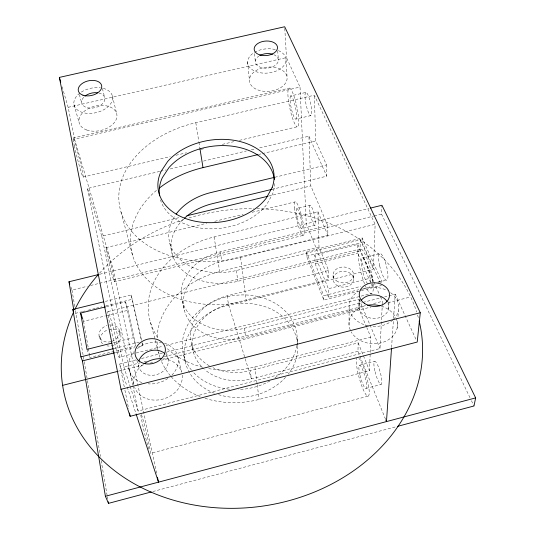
<?xml version="1.0" encoding="UTF-8"?>
<svg xmlns="http://www.w3.org/2000/svg" width="535" height="535" viewBox="0 0 535 535"><rect width="100%" height="100%" fill="white"/><g stroke="black" fill="none" stroke-linecap="round" stroke-linejoin="round"><path stroke-width="0.4" stroke-dasharray="2.67 2.01" d="M349.027 324.832L349.154 307.491M353.608 278.748L353.662 274.468M362.757 288.693L372.313 286.285L357.681 253.202L357.835 244.408L314.834 255.061L315.148 263.768L328.53 297.32L358.778 289.696M385.541 419.266L357.982 351.321L358.156 342.868L250.246 370.635A48.103 38.995 -8.5 0 1 212.95 367.692M366.615 327.173L358.858 308.782L359.059 299.252L244.381 328.269A51.019 39.851 -8.4 0 1 194.9 319.509A51.019 39.851 -8.4 0 1 183.819 280.434L189.43 270.85A51.019 39.851 -8.4 0 1 220.306 251.878L327.714 225.556L310.842 185.899L308.942 136.204L258.652 148.075M373.637 281.477L360.048 250.962L360.276 239.867L236.376 270.509A54.985 40.74 -8.4 0 1 180.208 259.488A54.985 40.74 -8.4 0 1 175.179 215.465M359.032 307.123L359.179 299.894M380.425 283.216L362.028 242.388L362.128 237.961L306.334 251.744L306.542 256.125L323.822 300.021L358.236 291.334M372.313 286.285L372.46 282.333M372.487 281.544L372.641 277.598L357.835 244.408M205.032 398.281A82.076 66.607 -8.5 0 0 258.017 399.705L369.524 370.695L370.815 337.137L366.936 327.942M156.447 190.413A93.846 69.624 -8.4 0 0 142.631 274.335A93.846 69.624 -8.4 0 0 244.95 301.225L373.417 269.058L375.135 224.299L314.333 95.217L195.803 122.729A98.988 70.426 -8.3 0 0 121.231 212.736A98.988 70.426 -8.3 0 0 239.185 257.75L375.135 224.299M470.004 397.699L381.549 214.127L381.916 206.082M381.595 282.574L381.669 281.116L362.128 237.961M130.239 386.624L138.144 411.02L380.01 348.526L382.298 304.629M382.344 303.8L382.471 301.312L380.097 295.975M388.564 309.09L389.052 301.038M391.56 347.483L393.506 319.174M393.559 318.338L395.218 294.197L384.712 296.858M397.124 328.182L397.739 319.897M397.986 316.58L398.421 310.775M290.652 95.959L290.251 96.688A11.884 2.167 77.8 0 0 291.722 110.17A11.884 2.167 77.8 0 0 295.935 119.084L310.949 115.573L311.423 114.905A11.864 2.347 77.9 0 0 310.139 101.302A11.864 2.347 77.9 0 0 305.712 92.468L290.652 95.959A11.884 2.167 77.8 0 1 294.919 104.84A11.884 2.167 77.8 0 1 296.363 118.422L295.935 119.084M305.712 92.468L305.258 93.21A11.864 2.347 77.9 0 0 306.575 106.706A11.864 2.347 77.9 0 0 310.949 115.573M296.945 208.523L296.564 208.851A10.359 1.699 76.5 0 0 297.814 219.731A10.359 1.699 76.5 0 0 301.586 228.679L315.249 225.161A10.346 1.846 76.5 0 0 314.145 214.207A10.346 1.846 76.5 0 0 310.206 205.306L296.945 208.523A10.359 1.699 76.5 0 1 300.757 217.471A10.359 1.699 76.5 0 1 301.981 228.412L301.586 228.679M310.206 205.306L309.792 205.634A10.346 1.846 76.5 0 0 310.915 216.541A10.346 1.846 76.5 0 0 314.814 225.436M208.697 368.582A85.981 67.791 -8.4 0 0 253.71 367.231L370.815 337.137M152.863 491.538L395.726 426.83M365.94 388.43L381.127 384.458M367.893 396.228L150.462 453.352A20.497 0.963 76.5 0 0 146.951 434.875A20.497 0.963 76.5 0 0 141.166 413.983M359.446 365.251L374.58 361.326M357.982 351.321L251.383 378.834A47.535 38.814 -8.5 0 1 204.811 369.698M124.26 386.905L119.666 364.027L136.639 359.727M141.487 358.504L162.493 353.174M166.532 352.15L362.088 302.589M362.897 302.389L381.482 297.681M159.697 171.427L87.506 188.46L123.866 366.95L140.03 362.85M144.069 361.82L147.306 361.005M164.272 356.698L365.499 305.619M373.584 303.572L382.471 301.312M327.714 225.556L327.901 235.346L221.798 261.454A50.384 39.684 -8.4 0 0 191.316 280.313L185.792 289.856A50.384 39.684 -8.4 0 0 196.793 328.757A50.384 39.684 -8.4 0 0 245.659 337.531L358.858 308.782M118.456 371.183L145.166 364.395M150.021 363.158L153.264 362.335M161.356 360.282L371.009 307.01M388.009 302.69L410.673 296.932M113.367 342.741L133.355 337.719L135.796 345.904L89.96 357.46L88.877 354.518M328.53 297.32L328.356 288.719L372.641 277.598M114.075 348.499L139.174 342.179M323.822 300.021L323.708 295.715L360.737 286.385M377.643 282.132L381.669 281.116M378.258 282.206L387.046 279.992M115.42 352.585L134.74 347.717M138.759 346.7L142.785 345.684L142.236 343.236M361.439 290.532L381.448 285.483M119.111 357.286A23.587 1.311 76.2 0 0 112.103 323.581A23.587 1.311 76.2 0 0 109.448 322.297A23.587 1.311 76.2 0 0 119.111 357.286L135.301 353.194M136.111 352.993L162.834 346.239M166.071 345.416L371.725 293.434M209.192 365.739A48.103 38.995 -8.5 0 1 191.604 327.507A48.103 38.995 -8.5 0 1 227.141 295.815L328.584 270.509L319.027 247.11L317.93 211.693L214.114 236.972A85.981 67.791 -8.4 0 0 158.179 338.2M328.584 270.509L328.757 279.257L228.465 304.368A47.535 38.814 -8.5 0 0 203.541 368.568M106.311 306.695L125.591 301.927L128.039 310.267L135.796 345.904M108.077 311.551L359.68 249.116M183.157 219.464A54.249 40.6 -8.4 0 0 179.439 267.219A54.249 40.6 -8.4 0 0 237.874 281.303L360.048 250.962M83.039 319.816L83.574 321.314L105.402 315.891M106.211 315.69L128.039 310.267M315.148 263.768L357.681 253.202M362.683 257.837L380.258 253.463M319.027 247.11L219.671 271.646A82.076 66.607 -8.5 0 0 157.049 338.187M105.275 301.432L131.209 295.026L142.056 342.427M75.201 313.396L81.641 311.805M82.45 311.604L87.285 310.407M88.088 310.206L95.337 308.414M96.146 308.213L101.784 306.816M105.816 305.819L132.399 299.239M306.542 256.125L362.028 242.388M99.798 274.234L368.983 208.443M70.887 287.041L71.971 290.057L87.365 286.278M90.609 285.483L98.714 283.496M99.523 283.296L373.443 216.113M374.253 215.913L381.549 214.127M114.376 281.758A17.581 0.729 76 0 0 108.732 256.365A17.581 0.729 76 0 0 107.328 255.964A17.581 0.729 76 0 0 114.376 281.758L303.419 235.353M87.506 188.46L101.79 236.249L180.389 217.317M268.71 196.044L310.842 185.899M105.943 247.658L206.617 223.289M214.742 221.323L243.157 214.448M252.085 212.288L295.119 201.876M274.856 177.259L326.531 164.9L315.744 140.952L314.333 95.217M271.793 189.39L326.751 176.182L326.531 164.9M160.507 171.233L166.184 169.896M170.244 168.94L200.25 161.858M203.501 161.088L246.488 150.944M251.356 149.8L255.409 148.837M258.325 154.535L261.561 153.772M262.371 153.578L315.744 140.952M83.159 177.045L170.237 156.601M175.928 155.264L186.508 152.776M201.16 149.339L203.601 148.77M222.313 144.37L233.708 141.695M239.406 140.357L297.179 126.795A19.808 3.611 77.8 0 0 294.845 98.801A19.808 3.611 77.8 0 0 288.044 96.768A19.808 3.611 77.8 0 0 297.179 126.795M73.054 138.023L289.382 88.088M62.14 86.851L68.152 107.321L74.539 139.154L300.028 87.065L306.254 223.777L328.757 279.257M68.152 107.321L286.479 57.579L300.028 87.065M471.455 400.708L473.99 405.978M395.218 294.197L416.524 340.561M360.276 239.867L373.417 269.058M308.942 136.204L326.751 176.182M373.978 282.239L379.756 295.213M359.059 299.252L369.692 324.27M370.019 325.026L380.01 348.526M317.93 211.693L327.901 235.346M358.156 342.868L369.524 370.695M314.834 255.061L328.356 288.719M306.334 251.744L323.708 295.715M86.978 349.368L88.603 353.782M99.069 336.02L100.46 340.053M119.666 364.027L126.969 386.23M127.23 387.019L135.83 413.18M123.866 366.95L129.985 385.835M128.828 368.842L134.004 385.146A24.67 20.33 -17.3 0 1 142.256 365.084M119.586 330.884L120.856 334.937M136.826 360.282L138.659 366.341M74.539 139.154L113.654 270.85L156.601 473.181M74.004 104.713L79.093 122.462M141.996 342.942L142.785 345.684M79.367 94.555L81.701 102.961M121.024 212.061L132.673 255.676M150.502 322.391L158.039 350.612M158.26 351.421L159.336 355.454M166.479 352.772L168.037 358.878M102.406 88.516L104.726 97.718M112.377 95.979L116.724 113.821M177.794 356.397L181.586 372.139A24.67 20.33 -17.3 0 0 162.794 358.691M183.579 354.631L185.451 362.71M131.209 295.026L141.427 340.768M125.591 301.927L133.355 337.719M169.782 243.071L172.13 253.898M182.361 301.105L184.381 310.434M191.624 343.844L193.423 352.137M101.79 236.249L132.707 384.886M132.881 385.702L138.144 411.02M124.916 390.169L128.688 408.961M83.574 321.314L88.221 347.603M88.369 348.425L89.96 357.46M71.971 290.057L74.933 307.351M75.495 310.641L84.095 360.884M84.236 361.707L87.339 379.823M87.479 380.646L100.453 456.415M101.155 460.535L107.221 495.945M107.361 496.774L107.782 499.242M195.803 122.729L198.813 141.501M198.946 142.323L199.863 148.035M214.114 236.972L219.671 271.646M220.306 251.878L221.798 261.454M227.141 295.815L228.465 304.368L251.383 378.834L250.246 370.635M236.376 270.509L237.874 281.303M244.381 328.269L245.659 337.531M240.549 257.422L246.234 300.884M254.881 366.93L257.114 383.976M257.221 384.792L259.127 399.398M247.625 61.926L249.397 80.116M254.586 53.654L255.289 61.478M297.206 338.408L297.748 346.667M277.718 50.711L278.347 60.141M284.787 28.415L286.479 57.579M286.051 59.693L287.121 77.983A18.912 12.131 -5.4 0 1 259.067 90.335A18.912 12.131 -5.4 0 1 258.592 69.296A18.912 12.131 -5.4 0 1 287.121 77.983M333.071 275.291L333.131 279.564M214.328 393.171A56.964 46.839 -8.5 0 1 191.804 329.319A56.964 46.839 -8.5 0 1 270.904 309.023A56.964 46.839 -8.5 0 1 288.238 374.212M285.59 377.356A56.964 46.839 -8.5 0 1 218.186 394.536M109.073 329.413A10.539 8.266 -18.8 0 1 120.937 337.204A10.539 8.266 -18.8 0 1 106.933 345.871M102.606 343.798A10.539 8.266 -18.8 0 1 108.418 329.593M191.436 370.08A57.633 47.067 -8.5 0 1 226.733 296.878A57.633 47.067 -8.5 0 1 296.871 344.634M296.758 345.423A57.633 47.067 -8.5 0 1 274.87 377.917M269.881 380.994A57.633 47.067 -8.5 0 1 238.51 389.527M229.515 389.219A57.633 47.067 -8.5 0 1 191.958 370.715M110.431 324.966A10.6 8.286 -18.7 0 1 119.706 331.747A10.6 8.286 -18.7 0 1 111.621 341.477M110.952 341.664A10.6 8.286 -18.7 0 1 99.135 336.341A10.6 8.286 -18.7 0 1 107.08 325.534M99.59 273.124A181.325 149.084 -8.5 0 1 184.508 219.35M188.935 217.959A181.325 149.084 -8.5 0 1 253.837 208.596M256.927 208.643A181.325 149.084 -8.5 0 1 416.645 312.025M417.561 314.995A181.325 149.084 -8.5 0 1 418.604 318.74M202.571 367.224A85.981 67.791 -8.4 0 1 167.328 348.68M200.204 396.575A82.076 66.607 -8.5 0 1 170.852 376.299M170.364 375.724A82.076 66.607 -8.5 0 1 160.721 359.473M159.985 357.474A82.076 66.607 -8.5 0 1 158.427 352.05M157.865 349.302A82.076 66.607 -8.5 0 1 157.029 340.273M148.79 449.206A20.497 0.963 76.5 0 1 147.794 445.755M147.613 445.107A20.497 0.963 76.5 0 1 140.758 414.257M358.945 358.296A20.069 3.725 74.6 0 1 368.929 388.216A20.069 3.725 74.6 0 1 362.556 387.928A20.069 3.725 74.6 0 1 356.778 358.196M274.582 183.599A57.987 41.195 -8.3 0 1 272.676 193.79L266.818 204.39A57.987 41.195 -8.3 0 1 207.272 228.733A57.987 41.195 -8.3 0 1 160.246 199.073M364.549 283.744A23.025 5.042 75.7 0 1 359.854 249.002A23.025 5.042 75.7 0 1 372.627 279.337A23.025 5.042 75.7 0 1 365.432 285.844M367.712 283.797A13.81 3.029 75.7 0 1 362.382 270.222L361.727 266.845A13.81 3.029 75.7 0 1 363.185 258.091A13.81 3.029 75.7 0 1 369.09 272.248L369.759 275.719A13.81 3.029 75.7 0 1 369.993 283.369M387.935 302.997A14.906 11.763 3 0 1 373.042 318.419A14.906 11.763 3 0 1 360.543 301.205M165.823 354.598A15.167 12.325 -16.9 0 1 157.083 374.487A15.167 12.325 -16.9 0 1 138.485 363.098M273.78 54.65A11.563 7.276 -5.5 0 1 275.672 65.029A11.563 7.276 -5.5 0 1 259.027 66.688A11.563 7.276 -5.5 0 1 258.699 56.155M98.868 93.003A11.803 7.49 -12.8 0 1 102.847 103.389A11.803 7.49 -12.8 0 1 85.847 107.254A11.803 7.49 -12.8 0 1 84.938 96.166M278.387 50.584A19.267 12.124 -5.5 0 1 281.611 67.891A19.267 12.124 -5.5 0 1 253.837 70.667A19.267 12.124 -5.5 0 1 253.349 53.085M254.573 52.316A19.267 12.124 -5.5 0 1 275.578 49.635M396.027 318.118A24.269 19.42 3.5 0 1 382.458 342.46A24.269 19.42 3.5 0 1 351.194 331.894M350.204 329.841A24.269 19.42 3.5 0 1 365.351 305.732M381.448 306.174A24.269 19.42 3.5 0 1 395.699 317.442M182.181 375.169A24.67 20.33 -17.3 0 1 162.533 399.19A24.67 20.33 -17.3 0 1 134.626 387.347M103.308 88.349A19.675 12.479 -12.8 0 1 108.786 106.004A19.675 12.479 -12.8 0 1 80.27 111.648A19.675 12.479 -12.8 0 1 80.069 92.95M81.347 92.073A19.675 12.479 -12.8 0 1 100.319 87.773M390.644 292.698A24.851 19.608 3 0 1 393.499 319.388M392.911 319.95A24.851 19.608 3 0 1 371.564 326.37M368.321 325.882A24.851 19.608 3 0 1 349.696 310.628A24.851 19.608 3 0 1 358.671 291.127M360.149 290.311A24.851 19.608 3 0 1 387.373 290.652M164.466 343.202A25.279 20.551 -16.9 0 1 170.418 376.52M167.87 378.512A25.279 20.551 -16.9 0 1 148.162 383.849M141.942 382.585A25.279 20.551 -16.9 0 1 133.984 351.762M137.361 348.553A25.279 20.551 -16.9 0 1 161.503 342.454M359.861 374.647L359.293 371.798A12.044 2.234 74.6 0 1 360.516 365.8A12.044 2.234 74.6 0 1 365.586 379.047L366.161 381.957A12.044 2.234 74.6 0 1 364.917 387.855A12.044 2.234 74.6 0 1 359.861 374.647M374.841 370.748L374.279 367.899A12.024 2.428 74.4 0 1 375.724 361.854A12.024 2.428 74.4 0 1 380.933 375.042L381.495 377.951A12.024 2.428 74.4 0 1 380.031 383.896A12.024 2.428 74.4 0 1 374.841 370.748M379.683 265.895L379.041 262.518A13.79 3.284 75.6 0 1 380.8 253.704A13.79 3.284 75.6 0 1 386.892 267.781L387.541 271.252A13.79 3.284 75.6 0 1 385.748 279.925A13.79 3.284 75.6 0 1 379.683 265.895M336.562 285.142A10.252 7.945 0.1 0 0 353.414 280.822A10.252 7.945 0.1 0 0 340.146 271.673A10.252 7.945 0.1 0 0 336.562 285.142M336.522 280.882A10.312 7.958 0 0 0 353.468 276.541A10.312 7.958 0 0 0 340.126 267.38A10.312 7.958 0 0 0 336.522 280.882M294.558 207.754A17.267 2.836 76.5 0 0 302.663 235.126A17.267 2.836 76.5 0 0 300.724 212.876A17.267 2.836 76.5 0 0 294.558 207.754M74.311 145.707A20.223 0.93 75.7 0 0 82.925 177.011A20.223 0.93 75.7 0 0 77.06 150.001A20.223 0.93 75.7 0 0 74.311 145.707M86.817 130.025A19.307 12.479 -12.9 0 0 116.871 117.111A19.307 12.479 -12.9 0 0 90.148 107.762A19.307 12.479 -12.9 0 0 86.817 130.025"/><path stroke-width="0.8" d="M391.506 348.312L386.477 421.58L385.855 420.035M420.276 312.734L417.213 342.059L130.159 416.31L120.997 389.313L59.365 77.408L284.694 26.75L420.276 312.734L120.997 389.313M370.601 208.048L381.95 205.273L475.635 397.893L473.99 405.978L397.338 426.402M103.656 301.834L72.867 309.444L80.879 356.858L82.423 360.911L105.408 496.259L475.635 397.893M105.408 496.259L108.491 503.361L151.251 491.966M62.602 385.374L117.646 371.39M111.768 343.142L86.978 349.368L80.611 313.062L105.509 306.896M80.879 356.858L113.266 348.706M82.423 360.911L114.617 352.786M73.703 309.518L68.988 281.764L98.988 274.435M186.869 215.759L267.901 196.245M274.054 177.453L211.078 192.513A54.985 40.74 -8.4 0 0 176.155 214.087M271.793 189.39L212.796 203.567A54.249 40.6 -8.4 0 0 184.348 218.32M257.516 154.729L202.999 167.622A93.846 69.624 -8.4 0 0 159.276 188.113M72.867 309.444L73.629 311.517M68.988 281.764L69.804 284.025M80.611 313.062L82.771 319.067M136.091 413.976L158.5 482.155L157.464 477.26M59.365 77.408L60.749 82.129M129.503 413.047L130.159 416.31M108.204 501.71L108.491 503.361M199.99 148.85L202.999 167.622M419.172 321.007A181.325 149.084 -8.5 0 1 226.144 508.27A181.325 149.084 -8.5 0 1 73.442 312.493M74.78 309.665A181.325 149.084 -8.5 0 1 98.52 274.321M159.557 195.823A57.987 41.195 -8.3 0 1 162.346 177.66L168.886 167.689A57.987 41.195 -8.3 0 1 231.2 146.068A57.987 41.195 -8.3 0 1 274.368 179.519M361.005 300.536A14.906 11.763 3 0 1 374.273 294.925A14.906 11.763 3 0 1 387.159 301.573M138.866 361.125A15.167 12.325 -16.9 0 1 149.867 350.913A15.167 12.325 -16.9 0 1 164.64 353.414M259.829 55.473A11.563 7.276 -5.5 0 1 272.529 54.202M84.938 96.166A11.803 7.49 -12.8 0 1 97.504 92.762M367.592 305.258A24.269 19.42 3.5 0 1 379.957 305.752M144.122 363.7A24.67 20.33 -17.3 0 1 161.242 358.617M272.154 187.544L266.249 198.164A58.409 41.248 -8.3 0 1 191.838 220.474A58.409 41.248 -8.3 0 1 161.048 171.474L167.656 161.49A58.409 41.248 -8.3 0 1 239.861 141.481A58.409 41.248 -8.3 0 1 272.154 187.544M364.603 303.465A15.154 11.837 2.7 0 0 389.299 297.012A15.154 11.837 2.7 0 0 369.29 283.376A15.154 11.837 2.7 0 0 364.603 303.465M145.273 363.733A15.421 12.412 -16.6 0 0 165.108 347.429A15.421 12.412 -16.6 0 0 140.21 342.835A15.421 12.412 -16.6 0 0 145.273 363.733M82.992 95.203A11.957 7.483 -12.7 0 0 101.69 87.426A11.957 7.483 -12.7 0 0 85.266 81.822A11.957 7.483 -12.7 0 0 82.992 95.203M260.084 54.998A11.71 7.263 -5.5 0 0 277.511 47.568A11.71 7.263 -5.5 0 0 259.923 42.392A11.71 7.263 -5.5 0 0 260.084 54.998"/></g></svg>
